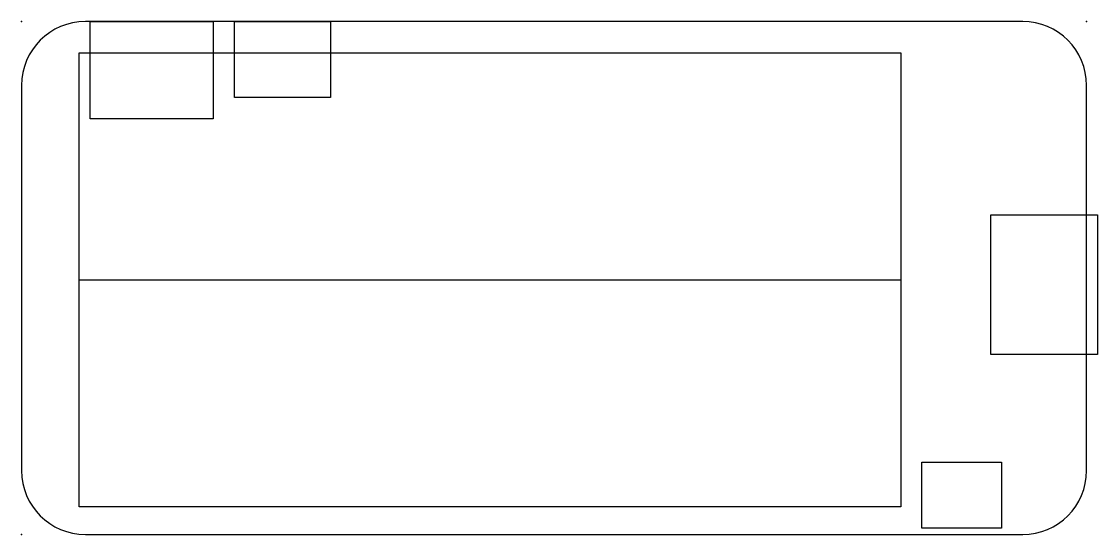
# Model space of a CAD drawing. Header units: centimetres. Extents: x 0 to 10.1, y 0 to 4.8.
import ezdxf

# ---------------------------------------------------------------- set-up
doc = ezdxf.new("R2010")
doc.units = ezdxf.units.CM
doc.header["$MEASUREMENT"] = 0
doc.layers.add('Battery Shield v2_Sketch1', color=7, linetype='Continuous')

msp = doc.modelspace()

# ---------------------------------------------------------------- linework, layer by layer
at = {"layer": 'Battery Shield v2_Sketch1'}
for p, q in [((9.398, 4.813), (0.6, 4.813)), ((0.643, 3.9), (0.643, 4.813)), ((0.643, 4.813), (1.8, 4.813)), ((1.8, 4.813), (1.8, 3.9)), ((2, 4.1), (2, 4.813)), ((2, 4.813), (2.9, 4.813)), ((2.9, 4.813), (2.9, 4.1)), ((0.54, 4.52), (8.255, 4.52)), ((0.54, 0.26), (0.54, 4.52)), ((8.255, 4.52), (8.255, 0.26)), ((0, 4.213), (0, 0.6)), ((9.998, 0.6), (9.998, 4.213)), ((2.9, 4.1), (2, 4.1)), ((1.8, 3.9), (0.643, 3.9)), ((9.1, 1.69), (9.1, 3)), ((9.1, 3), (10.1, 3)), ((10.1, 3), (10.1, 1.69)), ((0.54, 2.39), (8.255, 2.39)), ((10.1, 1.69), (9.1, 1.69)), ((8.45, 0.06), (8.45, 0.68)), ((8.45, 0.68), (9.2, 0.68)), ((9.2, 0.68), (9.2, 0.06)), ((8.255, 0.26), (0.54, 0.26)), ((0.6, 0), (9.398, 0)), ((9.2, 0.06), (8.45, 0.06))]:
    msp.add_line(p, q, dxfattribs=at)
for centre, start, end in [((0.6, 4.213), 90, 180), ((9.398, 4.213), 0, 90), ((0.6, 0.6), 180, 270), ((9.398, 0.6), 270, 0)]:
    msp.add_arc(centre, 0.6, start, end, dxfattribs=at)
for p in [(0, 4.813), (9.998, 4.813), (0, 0), (0, 0)]:
    msp.add_point(p, dxfattribs=at)

doc.saveas('drawing.dxf')
